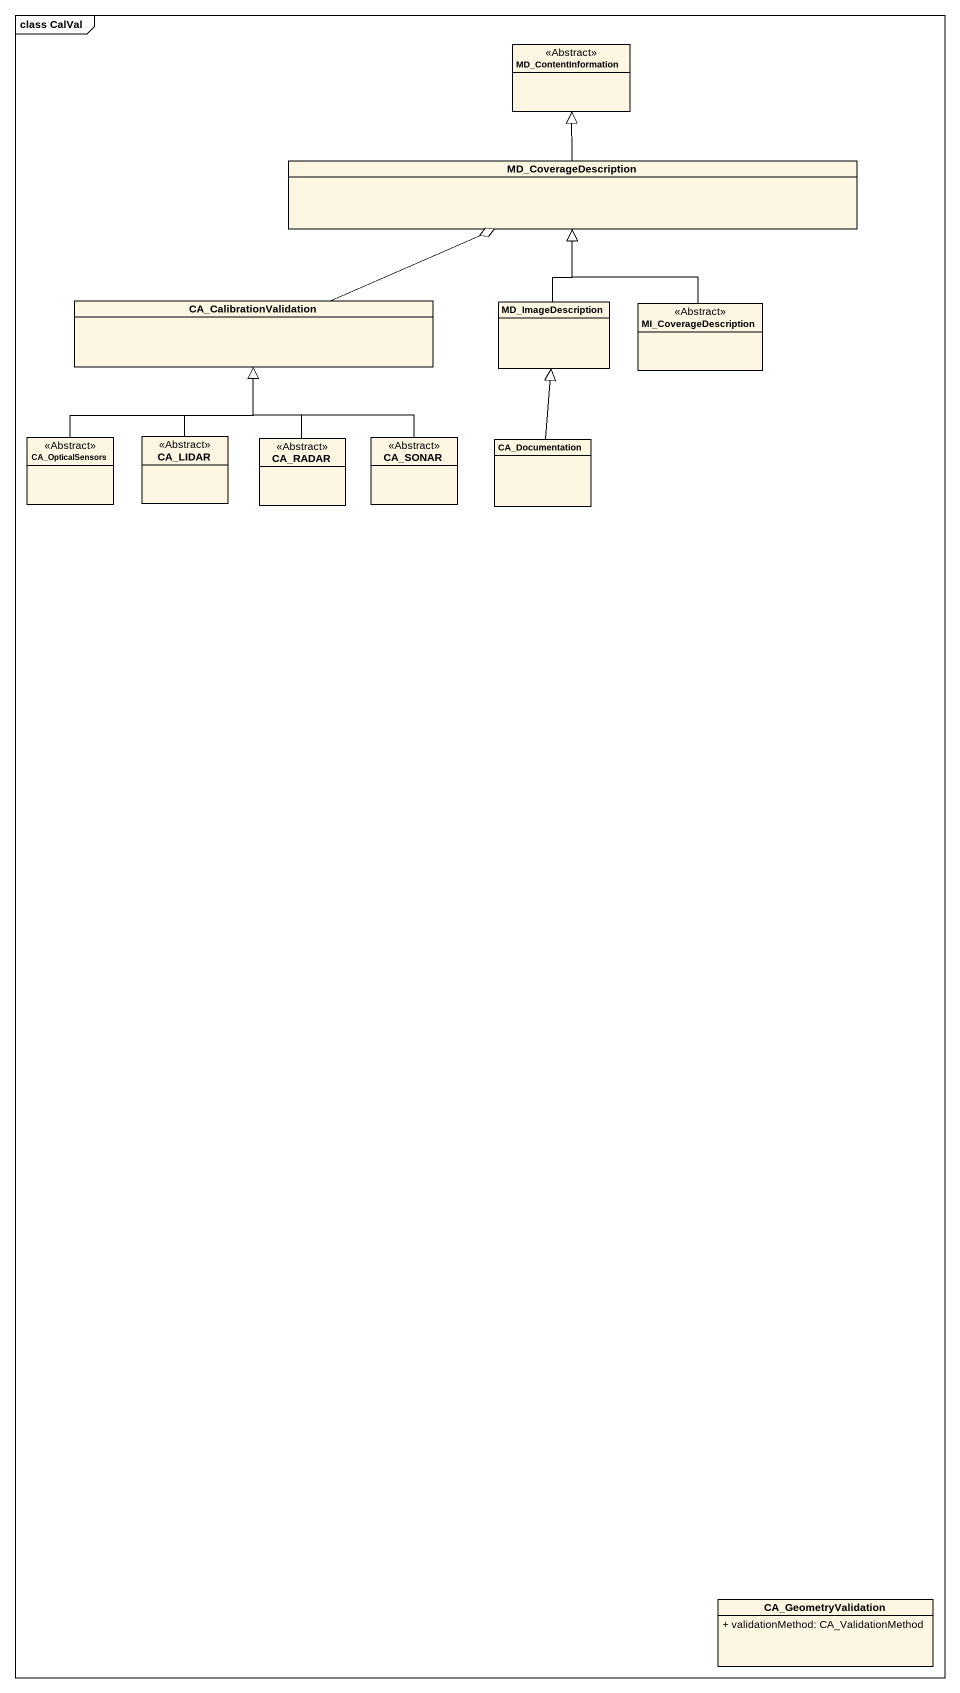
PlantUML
@startuml
mainframe class CalVal
hide circle
hide empty members
skinparam classAttributeIconSize 0
class MD_ContentInformation <<Abstract>>
class MD_CoverageDescription
class CA_CalibrationValidation
class MD_ImageDescription
class MI_CoverageDescription <<Abstract>>
class CA_LIDAR <<Abstract>>
class CA_OpticalSensors <<Abstract>>
class CA_RADAR <<Abstract>>
class CA_SONAR <<Abstract>>
class CA_Documentation
class CA_GeometryValidation {
  + validationMethod: CA_ValidationMethod
}
MD_CoverageDescription -up-|> MD_ContentInformation
CA_CalibrationValidation -right-o MD_CoverageDescription
MD_ImageDescription -up-|> MD_CoverageDescription
MI_CoverageDescription -up-|> MD_CoverageDescription
CA_LIDAR -up-|> CA_CalibrationValidation
CA_OpticalSensors -up-|> CA_CalibrationValidation
CA_RADAR -up-|> CA_CalibrationValidation
CA_SONAR -up-|> CA_CalibrationValidation
CA_Documentation -up-|> MD_ImageDescription
@enduml
